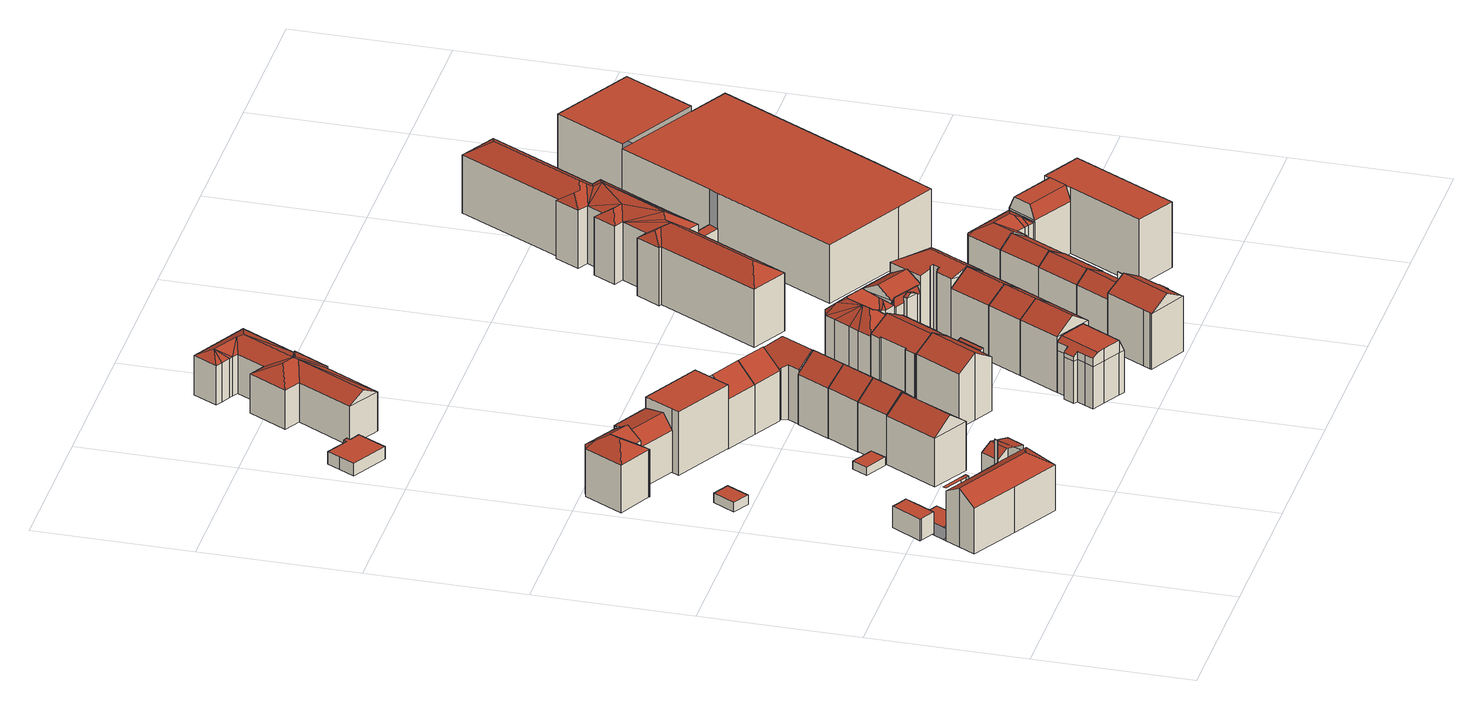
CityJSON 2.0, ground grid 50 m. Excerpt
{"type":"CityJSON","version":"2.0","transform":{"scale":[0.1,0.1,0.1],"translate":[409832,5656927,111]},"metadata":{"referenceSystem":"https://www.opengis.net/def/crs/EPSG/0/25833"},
"CityObjects":{
"building1":{"type":"Building","attributes":{"Dachtyp_tdc":"tdcPolyFlatRoof","Gemeindeschluessel":14612000,"Dachneigung":0,"QualitaetDacherkennung":75,"Geometrietyp2DReferenz":"3000","measuredHeight":7.25,"function":"31001_9998","roofType":"1000"},"geometry":[{"type":"Solid","lod":"2","boundaries":[[[[0,1,2,3]],[[1,4,5,2]],[[4,6,7,5]],[[6,8,9,7]],[[8,10,11,9]],[[10,12,13,11]],[[12,0,3,13]],[[12,10,8,6,4,1,0]],[[3,2,5,7,9,11,13]]]],"semantics":{"surfaces":[{"type":"WallSurface"},{"type":"RoofSurface"},{"type":"GroundSurface"}],"values":[[0,0,0,0,0,0,0,1,2]]}}]},
"building2":{"type":"Building","attributes":{"Gemeindeschluessel":14612000,"Geometrietyp2DReferenz":"3000","function":"31001_9998","roofType":"9999"},"children":["building2-1","building2-2","building2-3","building2-4","building2-5"]},
"building2-1":{"type":"BuildingPart","attributes":{"Dachtyp_tdc":"tdcHipAndGableRoof","Dachneigung":35.92,"QualitaetDacherkennung":59,"Geometrietyp2DReferenz":"3000","measuredHeight":19.68,"roofType":"5000"},"parents":["building2"],"geometry":[{"type":"MultiSurface","lod":"2","boundaries":[[[14,15,16,17]],[[18,19,20,21]],[[22,23,24,25,26]],[[23,27,28,24]],[[27,29,30,28]],[[29,14,17,30]],[[23,22,31]],[[22,32,19,18,15,14,31]],[[14,29,27,23,31]],[[17,16,21,20,25,24,28,30]]],"semantics":{"surfaces":[{"type":"WallSurface"},{"type":"RoofSurface"},{"type":"GroundSurface"}],"values":[0,0,0,0,0,0,1,1,1,2]}}]},
"building2-2":{"type":"BuildingPart","attributes":{"Dachtyp_tdc":"tdcPolyFlatRoof","Dachneigung":0,"QualitaetDacherkennung":32,"Geometrietyp2DReferenz":"3000","measuredHeight":17.73,"roofType":"1000"},"parents":["building2"],"geometry":[{"type":"MultiSurface","lod":"2","boundaries":[[[33,34,18,21,35]],[[36,33,35,37,38]],[[36,39,40,34,33]],[[35,21,16,41,37]]],"semantics":{"surfaces":[{"type":"WallSurface"},{"type":"RoofSurface"},{"type":"GroundSurface"}],"values":[0,0,1,2]}}]},
"building2-3":{"type":"BuildingPart","attributes":{"Dachtyp_tdc":"tdcGableRoof","Dachneigung":14.72,"QualitaetDacherkennung":43,"Geometrietyp2DReferenz":"3000","measuredHeight":19.01,"roofType":"3100"},"parents":["building2"],"geometry":[{"type":"MultiSurface","lod":"2","boundaries":[[[42,43,44,45]],[[43,46,47,44]],[[46,48,49,50,47]],[[46,43,51]],[[43,42,52,51]],[[48,46,51,52,53]],[[45,44,47,50]]],"semantics":{"surfaces":[{"type":"WallSurface"},{"type":"RoofSurface"},{"type":"GroundSurface"}],"values":[0,0,0,0,1,1,2]}}]},
"building2-4":{"type":"BuildingPart","attributes":{"Dachtyp_tdc":"tdcPolyFlatRoof","Dachneigung":0,"QualitaetDacherkennung":71,"Geometrietyp2DReferenz":"3000","measuredHeight":4.2,"roofType":"1000"},"parents":["building2"],"geometry":[{"type":"MultiSurface","lod":"2","boundaries":[[[54,38,37,55]],[[56,57,58,59]],[[57,54,55,58]],[[57,56,60,61,62,61,60,38,54]],[[55,37,41,63,16,63,41,59,58]]],"semantics":{"surfaces":[{"type":"WallSurface"},{"type":"RoofSurface"},{"type":"GroundSurface"}],"values":[0,0,0,1,2]}}]},
"building2-5":{"type":"BuildingPart","attributes":{"Dachtyp_tdc":"tdcPolyFlatRoof","Dachneigung":35.96,"QualitaetDacherkennung":25,"Geometrietyp2DReferenz":"3000","measuredHeight":24.38,"roofType":"2100"},"parents":["building2"],"geometry":[{"type":"MultiSurface","lod":"2","boundaries":[[[64,65,66,20,19]],[[65,67,42,45,66]],[[49,26,25,50]],[[49,68,53,67,65,64,32,26]],[[25,20,66,45,50]]],"semantics":{"surfaces":[{"type":"WallSurface"},{"type":"RoofSurface"},{"type":"GroundSurface"}],"values":[0,0,0,1,2]}}]},
"building3":{"type":"Building","attributes":{"Dachtyp_tdc":"tdcPolyFlatRoof","Gemeindeschluessel":14612000,"Dachneigung":0,"QualitaetDacherkennung":58,"Geometrietyp2DReferenz":"3000","measuredHeight":3.26,"function":"31001_9998","roofType":"1000"},"geometry":[{"type":"Solid","lod":"2","boundaries":[[[[69,70,71,72]],[[70,73,74,71]],[[73,75,76,74]],[[75,69,72,76]],[[75,73,70,69]],[[72,71,74,76]]]],"semantics":{"surfaces":[{"type":"WallSurface"},{"type":"RoofSurface"},{"type":"GroundSurface"}],"values":[[0,0,0,0,1,2]]}}]},
"building4":{"type":"Building","attributes":{"Dachtyp_tdc":"tdcFreeFormRoof","Gemeindeschluessel":14612000,"Dachneigung":32.76,"QualitaetDacherkennung":17,"Geometrietyp2DReferenz":"3000","measuredHeight":19.85,"function":"31001_9998","roofType":"5000"},"geometry":[{"type":"Solid","lod":"2","boundaries":[[[[77,78,79,80]],[[78,81,82,79]],[[81,83,84,82]],[[83,85,86,84]],[[85,87,88,86]],[[87,89,90,88]],[[89,91,92,90]],[[91,77,80,92]],[[93,91,89]],[[94,95,96,93,89,87]],[[97,95,94,87,85]],[[97,85,83]],[[98,96,95,97,83,81]],[[99,98,81,78]],[[99,78,77]],[[80,79,82,84,86,88,90,92]],[[93,96,98,99,77,91]]]],"semantics":{"surfaces":[{"type":"WallSurface"},{"type":"RoofSurface"},{"type":"GroundSurface"}],"values":[[0,0,0,0,0,0,0,0,1,1,1,1,1,1,0,2,1]]}}]},
"building5":{"type":"Building","attributes":{"Dachtyp_tdc":"tdcGableRoof","Gemeindeschluessel":14612000,"Dachneigung":10.56,"QualitaetDacherkennung":19,"Geometrietyp2DReferenz":"3000","measuredHeight":18.59,"function":"31001_9998","roofType":"3100"},"geometry":[{"type":"Solid","lod":"2","boundaries":[[[[100,101,102,103]],[[101,104,105,102]],[[104,106,107,105]],[[106,100,103,107]],[[104,101,108]],[[100,106,109]],[[101,100,109,108]],[[106,104,108,109]],[[103,102,105,107]]]],"semantics":{"surfaces":[{"type":"WallSurface"},{"type":"RoofSurface"},{"type":"GroundSurface"}],"values":[[0,0,0,0,0,0,1,1,2]]}}]},
"building6":{"type":"Building","attributes":{"Dachtyp_tdc":"tdcPolyFlatRoof","Gemeindeschluessel":14612000,"Dachneigung":0,"QualitaetDacherkennung":62,"Geometrietyp2DReferenz":"3000","measuredHeight":2.74,"function":"31001_9998","roofType":"1000"},"geometry":[{"type":"Solid","lod":"2","boundaries":[[[[110,111,112,113]],[[111,114,115,112]],[[114,116,117,115]],[[116,110,113,117]],[[116,114,111,110]],[[113,112,115,117]]]],"semantics":{"surfaces":[{"type":"WallSurface"},{"type":"RoofSurface"},{"type":"GroundSurface"}],"values":[[0,0,0,0,1,2]]}}]},
"building7":{"type":"Building","attributes":{"Dachtyp_tdc":"tdcGableRoof","Gemeindeschluessel":14612000,"Dachneigung":37.94,"QualitaetDacherkennung":84,"Geometrietyp2DReferenz":"3000","measuredHeight":21.3,"function":"31001_9998","roofType":"3100"},"geometry":[{"type":"Solid","lod":"2","boundaries":[[[[118,119,120,121]],[[119,122,123,120]],[[122,124,125,123]],[[124,118,121,125]],[[122,119,126]],[[118,124,127]],[[119,118,127,126]],[[124,122,126,127]],[[121,120,123,125]]]],"semantics":{"surfaces":[{"type":"WallSurface"},{"type":"RoofSurface"},{"type":"GroundSurface"}],"values":[[0,0,0,0,0,0,1,1,2]]}}]},
"building8":{"type":"Building","attributes":{"Dachtyp_tdc":"tdcPolyFlatRoof","Gemeindeschluessel":14612000,"Dachneigung":0,"QualitaetDacherkennung":62,"Geometrietyp2DReferenz":"3000","measuredHeight":4.13,"function":"31001_2000","roofType":"1000"},"geometry":[{"type":"Solid","lod":"2","boundaries":[[[[128,129,130,131]],[[129,132,133,130]],[[132,134,135,133]],[[134,136,137,135]],[[136,138,139,137]],[[138,140,141,139]],[[140,142,143,141]],[[142,144,145,143]],[[144,128,131,145]],[[144,142,140,138,136,134,132,129,128]],[[131,130,133,135,137,139,141,143,145]]]],"semantics":{"surfaces":[{"type":"WallSurface"},{"type":"RoofSurface"},{"type":"GroundSurface"}],"values":[[0,0,0,0,0,0,0,0,0,1,2]]}}]},
"building9":{"type":"Building","attributes":{"Dachtyp_tdc":"tdcPolyFlatRoof","Gemeindeschluessel":14612000,"Dachneigung":0,"QualitaetDacherkennung":51,"Geometrietyp2DReferenz":"3000","measuredHeight":21.27,"function":"31001_9998","roofType":"1000"},"geometry":[{"type":"Solid","lod":"2","boundaries":[[[[146,147,148,149]],[[147,150,151,148]],[[150,152,153,151]],[[152,154,155,153]],[[154,146,149,155]],[[154,152,150,147,146]],[[149,148,151,153,155]]]],"semantics":{"surfaces":[{"type":"WallSurface"},{"type":"RoofSurface"},{"type":"GroundSurface"}],"values":[[0,0,0,0,0,1,2]]}}]},
"building10":{"type":"Building","attributes":{"Dachtyp_tdc":"tdcGableRoof","Gemeindeschluessel":14612000,"Dachneigung":40.9,"QualitaetDacherkennung":63,"Geometrietyp2DReferenz":"3000","measuredHeight":21.88,"function":"31001_9998","roofType":"3100"},"geometry":[{"type":"Solid","lod":"2","boundaries":[[[[156,157,158,159]],[[157,160,161,158]],[[160,162,163,161]],[[162,156,159,163]],[[160,157,164]],[[156,162,165]],[[157,156,165,164]],[[162,160,164,165]],[[159,158,161,163]]]],"semantics":{"surfaces":[{"type":"WallSurface"},{"type":"RoofSurface"},{"type":"GroundSurface"}],"values":[[0,0,0,0,0,0,1,1,2]]}}]},
"building11":{"type":"Building","attributes":{"Dachtyp_tdc":"tdcGableRoof","Gemeindeschluessel":14612000,"Dachneigung":40.9,"QualitaetDacherkennung":61,"Geometrietyp2DReferenz":"3000","measuredHeight":22.04,"function":"31001_9998","roofType":"3100"},"geometry":[{"type":"Solid","lod":"2","boundaries":[[[[166,156,167,168]],[[156,162,169,167]],[[162,170,171,169]],[[170,166,168,171]],[[162,156,165]],[[166,170,172]],[[156,166,172,165]],[[170,162,165,172]],[[168,167,169,171]]]],"semantics":{"surfaces":[{"type":"WallSurface"},{"type":"RoofSurface"},{"type":"GroundSurface"}],"values":[[0,0,0,0,0,0,1,1,2]]}}]},
"building12":{"type":"Building","attributes":{"Dachtyp_tdc":"tdcGableRoof","Gemeindeschluessel":14612000,"Dachneigung":40.6,"QualitaetDacherkennung":52,"Geometrietyp2DReferenz":"3000","measuredHeight":22.17,"function":"31001_9998","roofType":"3100"},"geometry":[{"type":"Solid","lod":"2","boundaries":[[[[173,174,175,176]],[[174,177,178,175]],[[177,179,180,178]],[[179,173,176,180]],[[177,174,181]],[[173,179,182]],[[174,173,182,181]],[[179,177,181,182]],[[176,175,178,180]]]],"semantics":{"surfaces":[{"type":"WallSurface"},{"type":"RoofSurface"},{"type":"GroundSurface"}],"values":[[0,0,0,0,0,0,1,1,2]]}}]},
"building13":{"type":"Building","attributes":{"Dachtyp_tdc":"tdcGableRoof","Gemeindeschluessel":14612000,"Dachneigung":40.88,"QualitaetDacherkennung":57,"Geometrietyp2DReferenz":"3000","measuredHeight":22.21,"function":"31001_9998","roofType":"3100"},"geometry":[{"type":"Solid","lod":"2","boundaries":[[[[166,183,184,185]],[[183,186,187,184]],[[186,188,189,187]],[[188,190,191,189]],[[190,166,185,191]],[[190,192,172,166]],[[183,172,192,193,186]],[[188,193,192,190]],[[186,193,188]],[[166,172,183]],[[185,184,187,189,191]]]],"semantics":{"surfaces":[{"type":"WallSurface"},{"type":"RoofSurface"},{"type":"GroundSurface"}],"values":[[0,0,0,0,0,1,1,0,0,0,2]]}}]},
"building14":{"type":"Building","attributes":{"Dachtyp_tdc":"tdcGableRoof","Gemeindeschluessel":14612000,"Dachneigung":40.74,"QualitaetDacherkennung":53,"Geometrietyp2DReferenz":"3000","measuredHeight":22.32,"function":"31001_9998","roofType":"3100"},"geometry":[{"type":"Solid","lod":"2","boundaries":[[[[173,179,194,195]],[[179,196,197,194]],[[196,198,199,197]],[[198,200,201,199]],[[200,173,195,201]],[[200,202,203,182,173]],[[179,182,203,196]],[[198,202,200]],[[196,203,202,198]],[[173,182,179]],[[195,194,197,199,201]]]],"semantics":{"surfaces":[{"type":"WallSurface"},{"type":"RoofSurface"},{"type":"GroundSurface"}],"values":[[0,0,0,0,0,1,1,0,0,0,2]]}}]},
"building15":{"type":"Building","attributes":{"Gemeindeschluessel":14612000,"Geometrietyp2DReferenz":"3000","function":"31001_9998","roofType":"9999"},"children":["building15-1","building15-2"]},
"building15-1":{"type":"BuildingPart","attributes":{"Dachtyp_tdc":"tdcPolyFlatRoof","Dachneigung":25.02,"QualitaetDacherkennung":67,"Geometrietyp2DReferenz":"3000","measuredHeight":19.04,"roofType":"2100"},"parents":["building15"],"geometry":[{"type":"MultiSurface","lod":"2","boundaries":[[[204,205,206,207]],[[205,208,206]],[[209,210,211]],[[209,212,213,210]],[[212,204,207,213]],[[212,209,205,204]],[[207,206,210,213]]],"semantics":{"surfaces":[{"type":"WallSurface"},{"type":"RoofSurface"},{"type":"GroundSurface"}],"values":[0,0,0,0,0,1,2]}}]},
"building15-2":{"type":"BuildingPart","attributes":{"Dachtyp_tdc":"tdcGableRoof","Dachneigung":31.34,"QualitaetDacherkennung":78,"Geometrietyp2DReferenz":"3000","measuredHeight":22.45,"roofType":"3100"},"parents":["building15"],"geometry":[{"type":"MultiSurface","lod":"2","boundaries":[[[208,214,215,206]],[[214,216,217,215]],[[216,218,219,217]],[[218,220,221,219]],[[220,222,223,221]],[[222,224,225,223]],[[224,211,210,225]],[[222,220,218,216]],[[216,214,208,211,224,222]],[[206,215,217,219,221,223,225,210]]],"semantics":{"surfaces":[{"type":"WallSurface"},{"type":"RoofSurface"},{"type":"GroundSurface"}],"values":[0,0,0,0,0,0,0,1,1,2]}}]},
"building16":{"type":"Building","attributes":{"Dachtyp_tdc":"tdcFreeFormRoof","Gemeindeschluessel":14612000,"Dachneigung":38.87,"QualitaetDacherkennung":46,"Geometrietyp2DReferenz":"3000","measuredHeight":22.75,"function":"31001_9998","roofType":"5000"},"geometry":[{"type":"Solid","lod":"2","boundaries":[[[[226,227,228,229]],[[227,230,231,228]],[[230,232,233,231]],[[232,234,235,233]],[[234,236,237,235]],[[236,238,239,237]],[[238,240,241,239]],[[240,226,229,241]],[[242,243,240,238]],[[232,230,244,242,238,236,234]],[[227,226,243,242,244]],[[230,227,244]],[[226,240,243]],[[229,228,231,233,235,237,239,241]]]],"semantics":{"surfaces":[{"type":"WallSurface"},{"type":"RoofSurface"},{"type":"GroundSurface"}],"values":[[0,0,0,0,0,0,0,0,1,1,1,0,0,2]]}}]},
"building17":{"type":"Building","attributes":{"Dachtyp_tdc":"tdcFreeFormRoof","Gemeindeschluessel":14612000,"Dachneigung":0.167,"QualitaetDacherkennung":66,"Geometrietyp2DReferenz":"3000","measuredHeight":18.29,"function":"31001_9998","roofType":"5000"},"geometry":[{"type":"Solid","lod":"2","boundaries":[[[[245,246,247,248]],[[246,249,250,247]],[[249,251,252,250]],[[251,253,254,252]],[[253,255,256,254]],[[255,257,258,256]],[[257,259,260,258]],[[259,261,262,260]],[[261,263,264,262]],[[263,265,266,264]],[[265,267,268,266]],[[267,269,270,268]],[[269,271,272,270]],[[271,245,248,272]],[[259,273,274,275,261]],[[276,277,278,279,280,281,282,283,284]],[[283,285,275,274,284]],[[263,275,285,265]],[[265,285,283,282,267]],[[253,284,274,255]],[[251,276,284,253]],[[267,282,281,269]],[[269,281,280,271]],[[271,280,279,245]],[[245,279,278,246]],[[246,278,277,249]],[[249,277,276,251]],[[261,275,263]],[[255,274,273,257]],[[257,273,259]],[[248,247,250,252,254,256,258,260,262,264,266,268,270,272]]]],"semantics":{"surfaces":[{"type":"WallSurface"},{"type":"RoofSurface"},{"type":"GroundSurface"}],"values":[[0,0,0,0,0,0,0,0,0,0,0,0,0,0,1,1,1,0,0,0,0,0,0,0,0,0,0,0,0,0,2]]}}]},
"building18":{"type":"Building","attributes":{"Gemeindeschluessel":14612000,"Dachtyp_tdc":"tdcFreeFormRoof","Dachneigung":27.59,"QualitaetDacherkennung":38,"Geometrietyp2DReferenz":"3000","measuredHeight":16.79,"function":"31001_2000","roofType":"5000"},"geometry":[{"type":"Solid","lod":"2","boundaries":[[[[286,287,288,289]],[[287,290,291,288]],[[290,292,293,291]],[[292,294,295,293]],[[294,296,297,295]],[[296,298,299,297]],[[298,300,301,299]],[[300,302,303,301]],[[302,304,305,303]],[[304,306,307,305]],[[306,308,309,307]],[[308,310,311,309]],[[310,312,313,311]],[[312,314,315,313]],[[314,316,317,315]],[[316,318,319,317]],[[318,286,289,319]],[[320,314,312]],[[321,314,320]],[[321,316,314]],[[321,318,316]],[[318,321,286]],[[322,323,320,312,310]],[[324,325,322,310,308]],[[324,308,306]],[[326,325,324,306,304]],[[327,326,304,302]],[[327,302,300]],[[323,292,290]],[[322,292,323]],[[322,328,292]],[[328,325,326]],[[325,328,322]],[[326,298,328]],[[326,300,298]],[[300,326,327]],[[329,328,298,296]],[[329,296,294]],[[328,329,294,292]],[[321,320,323,290,287]],[[321,287,286]],[[289,288,291,293,295,297,299,301,303,305,307,309,311,313,315,317,319]]]],"semantics":{"surfaces":[{"type":"WallSurface"},{"type":"RoofSurface"},{"type":"GroundSurface"}],"values":[[0,0,0,0,0,0,0,0,0,0,0,0,0,0,0,0,0,1,1,1,1,1,1,1,1,1,1,0,1,1,1,1,1,1,1,1,1,1,1,1,1,2]]}}]},
"building19":{"type":"Building","attributes":{"Dachtyp_tdc":"tdcGableRoof","Gemeindeschluessel":14612000,"Dachneigung":28.66,"QualitaetDacherkennung":83,"Geometrietyp2DReferenz":"3000","measuredHeight":22.18,"function":"31001_9998","roofType":"3100"},"geometry":[{"type":"Solid","lod":"2","boundaries":[[[[330,331,332,333]],[[331,334,335,332]],[[334,336,337,335]],[[336,338,339,337]],[[338,340,341,339]],[[340,342,343,341]],[[342,344,345,343]],[[344,346,347,345]],[[346,348,349,347]],[[348,350,351,349]],[[350,352,353,351]],[[352,224,354,353]],[[224,355,356,354]],[[355,220,357,356]],[[220,358,359,357]],[[358,330,333,359]],[[355,224,352,350,348,346,344,342]],[[342,340,338,336,334,331,330,358,220,355]],[[333,332,335,337,339,341,343,345,347,349,351,353,354,356,357,359]]]],"semantics":{"surfaces":[{"type":"WallSurface"},{"type":"RoofSurface"},{"type":"GroundSurface"}],"values":[[0,0,0,0,0,0,0,0,0,0,0,0,0,0,0,0,1,1,2]]}}]},
"building20":{"type":"Building","attributes":{"Dachtyp_tdc":"tdcGableRoof","Gemeindeschluessel":14612000,"Dachneigung":33.7,"QualitaetDacherkennung":82,"Geometrietyp2DReferenz":"3000","measuredHeight":22.97,"function":"31001_9998","roofType":"3100"},"geometry":[{"type":"Solid","lod":"2","boundaries":[[[[360,361,362,363]],[[361,364,365,362]],[[364,366,367,365]],[[366,360,363,367]],[[364,361,368]],[[360,366,369]],[[361,360,369,368]],[[366,364,368,369]],[[363,362,365,367]]]],"semantics":{"surfaces":[{"type":"WallSurface"},{"type":"RoofSurface"},{"type":"GroundSurface"}],"values":[[0,0,0,0,0,0,1,1,2]]}}]},
"building21":{"type":"Building","attributes":{"Dachtyp_tdc":"tdcFreeFormRoof","Gemeindeschluessel":14612000,"Dachneigung":43.15,"QualitaetDacherkennung":15,"Geometrietyp2DReferenz":"3000","measuredHeight":22.95,"function":"31001_9998","roofType":"5000"},"geometry":[{"type":"Solid","lod":"2","boundaries":[[[[370,371,372,373]],[[371,374,375,372]],[[374,376,377,375]],[[376,378,379,377]],[[378,380,381,379]],[[380,382,383,381]],[[382,384,385,383]],[[384,386,387,385]],[[386,388,389,387]],[[388,390,391,389]],[[390,392,393,391]],[[392,394,395,393]],[[394,396,397,395]],[[396,398,399,397]],[[398,400,401,399]],[[400,370,373,401]],[[400,402,370]],[[400,403,402]],[[398,403,400]],[[403,398,404]],[[404,398,396]],[[404,405,403]],[[404,406,405]],[[396,406,404]],[[394,406,396]],[[392,406,394]],[[406,392,390]],[[407,406,390,388]],[[408,409,407,388,386]],[[408,386,384]],[[409,408,384,382]],[[405,406,407,409,382,380]],[[410,402,403,405,380,378]],[[411,412,410,378,376]],[[411,376,374]],[[412,411,374,371]],[[402,410,412,371,370]],[[373,372,375,377,379,381,383,385,387,389,391,393,395,397,399,401]]]],"semantics":{"surfaces":[{"type":"WallSurface"},{"type":"RoofSurface"},{"type":"GroundSurface"}],"values":[[0,0,0,0,0,0,0,0,0,0,0,0,0,0,0,0,1,1,1,1,1,1,1,1,1,1,1,1,1,1,1,1,1,1,1,1,1,2]]}}]},
"building22":{"type":"Building","attributes":{"Dachtyp_tdc":"tdcGableRoof","Gemeindeschluessel":14612000,"Dachneigung":33.58,"QualitaetDacherkennung":82,"Geometrietyp2DReferenz":"3000","measuredHeight":22.97,"function":"31001_9998","roofType":"3100"},"geometry":[{"type":"Solid","lod":"2","boundaries":[[[[361,413,414,362]],[[413,415,416,414]],[[415,364,365,416]],[[364,361,362,365]],[[415,413,417]],[[361,364,368]],[[413,361,368,417]],[[364,415,417,368]],[[362,414,416,365]]]],"semantics":{"surfaces":[{"type":"WallSurface"},{"type":"RoofSurface"},{"type":"GroundSurface"}],"values":[[0,0,0,0,0,0,1,1,2]]}}]},
"building23":{"type":"Building","attributes":{"Dachtyp_tdc":"tdcFreeFormRoof","Gemeindeschluessel":14612000,"Dachneigung":29.96,"QualitaetDacherkennung":72,"Geometrietyp2DReferenz":"3000","measuredHeight":22.68,"function":"31001_9998","roofType":"5000"},"geometry":[{"type":"Solid","lod":"2","boundaries":[[[[418,419,420,421]],[[419,422,423,420]],[[422,424,425,423]],[[424,426,427,425]],[[426,428,429,427]],[[428,430,431,429]],[[430,432,433,431]],[[432,434,435,433]],[[434,436,437,435]],[[436,438,439,437]],[[438,440,441,439]],[[440,442,443,441]],[[442,444,445,443]],[[444,418,421,445]],[[446,447,442,440,438,436]],[[428,426,424,422,419,418,444,447,446,434,432,430]],[[444,442,447]],[[436,434,446]],[[421,420,423,425,427,429,431,433,435,437,439,441,443,445]]]],"semantics":{"surfaces":[{"type":"WallSurface"},{"type":"RoofSurface"},{"type":"GroundSurface"}],"values":[[0,0,0,0,0,0,0,0,0,0,0,0,0,0,1,1,0,0,2]]}}]},
"building24":{"type":"Building","attributes":{"Dachtyp_tdc":"tdcGableRoof","Gemeindeschluessel":14612000,"Dachneigung":34.06,"QualitaetDacherkennung":81,"Geometrietyp2DReferenz":"3000","measuredHeight":23.11,"function":"31001_9998","roofType":"3100"},"geometry":[{"type":"Solid","lod":"2","boundaries":[[[[448,415,449,450]],[[415,413,451,449]],[[413,452,453,451]],[[452,448,450,453]],[[413,415,454]],[[448,452,455]],[[415,448,455,454]],[[452,413,454,455]],[[450,449,451,453]]]],"semantics":{"surfaces":[{"type":"WallSurface"},{"type":"RoofSurface"},{"type":"GroundSurface"}],"values":[[0,0,0,0,0,0,1,1,2]]}}]},
"building25":{"type":"Building","attributes":{"Gemeindeschluessel":14612000,"Geometrietyp2DReferenz":"3000","function":"31001_9998","roofType":"9999"},"children":["building25-1","building25-2","building25-3"]},
"building25-1":{"type":"BuildingPart","attributes":{"Dachtyp_tdc":"tdcGableRoof","Dachneigung":23.85,"QualitaetDacherkennung":28,"Geometrietyp2DReferenz":"3000","measuredHeight":19.66,"roofType":"3100"},"parents":["building25"],"geometry":[{"type":"MultiSurface","lod":"2","boundaries":[[[456,457,458]],[[459,460,461,462,463]],[[460,464,465,461]],[[464,456,458,465]],[[466,467,468,469]],[[459,468,467,460]],[[456,469,468,459]],[[464,466,469,456]],[[460,467,466,464]],[[458,462,461,465]]],"semantics":{"surfaces":[{"type":"WallSurface"},{"type":"RoofSurface"},{"type":"GroundSurface"}],"values":[0,0,0,0,1,1,0,0,0,2]}}]},
"building25-2":{"type":"BuildingPart","attributes":{"Dachtyp_tdc":"tdcGableRoof","Dachneigung":30.58,"QualitaetDacherkennung":66,"Geometrietyp2DReferenz":"3000","measuredHeight":21.81,"roofType":"3100"},"parents":["building25"],"geometry":[{"type":"MultiSurface","lod":"2","boundaries":[[[470,471,472,373]],[[471,473,474,472]],[[475,470,373,476,477]],[[473,471,478]],[[470,475,479]],[[471,470,479,478]],[[475,473,478,479]],[[373,472,474,480,476]]],"semantics":{"surfaces":[{"type":"WallSurface"},{"type":"RoofSurface"},{"type":"GroundSurface"}],"values":[0,0,0,0,0,1,1,2]}}]},
"building25-3":{"type":"BuildingPart","attributes":{"Dachtyp_tdc":"tdcFreeFormRoof","Dachneigung":78.25,"QualitaetDacherkennung":32,"Geometrietyp2DReferenz":"3000","measuredHeight":19.75,"roofType":"5000"},"parents":["building25"],"geometry":[{"type":"MultiSurface","lod":"2","boundaries":[[[457,481,458]],[[481,482,483,458]],[[482,484,372,483]],[[484,477,476,372]],[[485,486,487,480]],[[486,488,462,487]],[[488,463,462]],[[486,485,489]],[[485,477,490,489]],[[477,484,490]],[[484,482,481,457,463,488,486,489,490]],[[458,483,372,476,480,487,462]]],"semantics":{"surfaces":[{"type":"WallSurface"},{"type":"RoofSurface"},{"type":"GroundSurface"}],"values":[0,0,0,0,0,0,0,1,1,1,1,2]}}]},
"building26":{"type":"Building","attributes":{"Gemeindeschluessel":14612000,"Geometrietyp2DReferenz":"3000","function":"31001_9998","roofType":"9999"},"children":["building26-1","building26-2"]},
"building26-1":{"type":"BuildingPart","attributes":{"Dachtyp_tdc":"tdcGableRoof","Dachneigung":29.09,"QualitaetDacherkennung":73,"Geometrietyp2DReferenz":"3000","measuredHeight":20.27,"roofType":"3100"},"parents":["building26"],"geometry":[{"type":"MultiSurface","lod":"2","boundaries":[[[491,492,493,494]],[[492,495,496,493]],[[497,491,494,498]],[[495,492,499]],[[491,497,500]],[[492,491,500,499]],[[497,501,495,499,500]],[[494,493,496,502,498]]],"semantics":{"surfaces":[{"type":"WallSurface"},{"type":"RoofSurface"},{"type":"GroundSurface"}],"values":[0,0,0,0,0,1,1,2]}}]},
"building26-2":{"type":"BuildingPart","attributes":{"Dachtyp_tdc":"tdcPolyFlatRoof","Dachneigung":41.75,"QualitaetDacherkennung":30,"Geometrietyp2DReferenz":"3000","measuredHeight":18.83,"roofType":"2100"},"parents":["building26"],"geometry":[{"type":"MultiSurface","lod":"2","boundaries":[[[503,504,505,502,501]],[[504,506,507,505]],[[506,508,497,498,507]],[[508,506,504,503]],[[502,505,507,498]]],"semantics":{"surfaces":[{"type":"WallSurface"},{"type":"RoofSurface"},{"type":"GroundSurface"}],"values":[0,0,0,1,2]}}]},
"building27":{"type":"Building","attributes":{"Dachtyp_tdc":"tdcFreeFormRoof","Gemeindeschluessel":14612000,"Dachneigung":10.4,"QualitaetDacherkennung":34,"Geometrietyp2DReferenz":"3000","measuredHeight":23.48,"function":"31001_9998","roofType":"5000"},"geometry":[{"type":"Solid","lod":"2","boundaries":[[[[509,510,511,512]],[[510,513,514,511]],[[513,515,474,514]],[[515,516,472,474]],[[516,517,518,472]],[[517,519,520,518]],[[519,521,522,520]],[[521,523,524,522]],[[523,525,526,524]],[[525,527,528,526]],[[527,529,530,528]],[[529,531,532,530]],[[531,533,534,532]],[[533,535,536,534]],[[535,537,538,536]],[[537,509,512,538]],[[539,519,517,540,541]],[[542,541,540,516,515,513,510,509,537,535,533,531]],[[523,521,539,541,542,529,527,525]],[[517,516,540]],[[521,519,539]],[[531,529,542]],[[512,511,514,474,472,518,520,522,524,526,528,530,532,534,536,538]]]],"semantics":{"surfaces":[{"type":"WallSurface"},{"type":"RoofSurface"},{"type":"GroundSurface"}],"values":[[0,0,0,0,0,0,0,0,0,0,0,0,0,0,0,0,1,1,1,0,0,0,2]]}}]},
"building28":{"type":"Building","attributes":{"Dachtyp_tdc":"tdcGableRoof","Gemeindeschluessel":14612000,"Dachneigung":28.61,"QualitaetDacherkennung":86,"Geometrietyp2DReferenz":"3000","measuredHeight":20.28,"function":"31001_9998","roofType":"3100"},"geometry":[{"type":"Solid","lod":"2","boundaries":[[[[492,543,544,493]],[[543,545,546,544]],[[545,547,496,546]],[[547,492,493,496]],[[545,543,548]],[[492,547,549]],[[543,492,549,548]],[[547,545,548,549]],[[493,544,546,496]]]],"semantics":{"surfaces":[{"type":"WallSurface"},{"type":"RoofSurface"},{"type":"GroundSurface"}],"values":[[0,0,0,0,0,0,1,1,2]]}}]},
"building29":{"type":"Building","attributes":{"Dachtyp_tdc":"tdcGableRoof","Gemeindeschluessel":14612000,"Dachneigung":30.09,"QualitaetDacherkennung":82,"Geometrietyp2DReferenz":"3000","measuredHeight":20.52,"function":"31001_9998","roofType":"3100"},"geometry":[{"type":"Solid","lod":"2","boundaries":[[[[550,551,552,553]],[[551,554,555,552]],[[554,556,557,555]],[[556,550,553,557]],[[554,551,558]],[[550,556,559]],[[551,550,559,558]],[[556,554,558,559]],[[553,552,555,557]]]],"semantics":{"surfaces":[{"type":"WallSurface"},{"type":"RoofSurface"},{"type":"GroundSurface"}],"values":[[0,0,0,0,0,0,1,1,2]]}}]},
"building30":{"type":"Building","attributes":{"Dachtyp_tdc":"tdcFreeFormRoof","Gemeindeschluessel":14612000,"Dachneigung":31.18,"QualitaetDacherkennung":43,"Geometrietyp2DReferenz":"3000","measuredHeight":20.54,"function":"31001_9998","roofType":"5000"},"geometry":[{"type":"Solid","lod":"2","boundaries":[[[[560,561,562,563]],[[561,564,555,562]],[[564,551,552,555]],[[551,565,566,552]],[[565,567,568,566]],[[567,569,570,568]],[[569,571,572,570]],[[571,573,574,572]],[[573,575,576,574]],[[575,577,578,576]],[[577,560,563,578]],[[579,575,573]],[[575,579,577]],[[580,581,579,573,571]],[[582,583,584,585,580,571,569]],[[582,569,567]],[[583,582,567,565]],[[586,584,583,565,551]],[[586,551,564]],[[585,584,586,564,561]],[[581,580,585,561,560]],[[579,581,560,577]],[[563,562,555,552,566,568,570,572,574,576,578]]]],"semantics":{"surfaces":[{"type":"WallSurface"},{"type":"RoofSurface"},{"type":"GroundSurface"}],"values":[[0,0,0,0,0,0,0,0,0,0,0,1,1,1,1,1,1,1,0,1,1,1,2]]}}]},
"building31":{"type":"Building","attributes":{"name":"Städtisches Klinikum Dresden-Friedrichstadt","Dachtyp_tdc":"tdcFreeFormRoof","Gemeindeschluessel":14612000,"Dachneigung":34.12,"QualitaetDacherkennung":19,"Geometrietyp2DReferenz":"3000","measuredHeight":23.96,"function":"31001_3051","roofType":"5000"},"geometry":[{"type":"Solid","lod":"2","boundaries":[[[[587,588,589,590]],[[588,591,592,589]],[[591,593,594,592]],[[593,595,596,594]],[[595,597,598,596]],[[597,599,600,598]],[[599,601,602,600]],[[601,603,604,602]],[[603,605,606,604]],[[605,607,608,606]],[[607,609,610,608]],[[609,611,612,610]],[[611,613,614,612]],[[613,615,616,614]],[[615,617,618,616]],[[617,619,620,618]],[[619,621,622,620]],[[621,623,624,622]],[[623,625,626,624]],[[625,627,628,626]],[[627,629,630,628]],[[629,631,632,630]],[[631,633,634,632]],[[633,635,636,634]],[[635,637,638,636]],[[637,587,590,638]],[[639,640,641,635,633]],[[642,639,633,631]],[[642,631,629]],[[643,640,639,642,629,627]],[[643,627,644]],[[627,645,644]],[[646,645,627]],[[646,647,645]],[[619,647,646]],[[619,648,647]],[[619,649,648]],[[649,619,617]],[[627,625,646]],[[650,646,625,623]],[[650,623,621]],[[646,650,621,619]],[[651,652,653,649,617,615]],[[651,615,613]],[[652,651,613,611]],[[654,653,652,611,609]],[[654,609,607]],[[648,649,653,654,607,605]],[[655,656,647,648,605,603]],[[655,603,601]],[[656,655,601,599]],[[645,593,657]],[[645,595,593]],[[645,597,595]],[[645,599,597]],[[645,656,599]],[[656,645,647]],[[658,657,593,591]],[[658,591,588]],[[644,645,657,658,588,587]],[[641,640,643,644,587,637]],[[641,637,635]],[[590,589,592,594,596,598,600,602,604,606,608,610,612,614,616,618,620,622,624,626,628,630,632,634,636,638]]]],"semantics":{"surfaces":[{"type":"WallSurface"},{"type":"RoofSurface"},{"type":"GroundSurface"}],"values":[[0,0,0,0,0,0,0,0,0,0,0,0,0,0,0,0,0,0,0,0,0,0,0,0,0,0,1,1,1,1,1,1,1,1,1,1,1,1,1,1,1,1,1,1,1,1,1,1,1,1,1,1,1,1,1,1,1,1,1,1,1,1,2]]}}]},
"building32":{"type":"Building","attributes":{"Gemeindeschluessel":14612000,"Geometrietyp2DReferenz":"3000","function":"31001_9998","roofType":"9999"},"children":["building32-1","building32-2"]},
"building32-1":{"type":"BuildingPart","attributes":{"Dachtyp_tdc":"tdcPolyFlatRoof","Dachneigung":0,"QualitaetDacherkennung":67,"Geometrietyp2DReferenz":"3000","measuredHeight":22.16,"roofType":"1000"},"parents":["building32"],"geometry":[{"type":"MultiSurface","lod":"2","boundaries":[[[659,660,661,662,663]],[[660,664,665,661]],[[664,666,667,665]],[[666,668,669,667]],[[668,670,669]],[[666,664,660,659,671,672,668]],[[662,661,665,667,669]]],"semantics":{"surfaces":[{"type":"WallSurface"},{"type":"RoofSurface"},{"type":"GroundSurface"}],"values":[0,0,0,0,0,1,2]}}]},
"building32-2":{"type":"BuildingPart","attributes":{"Dachtyp_tdc":"tdcCutGableRoof","Dachneigung":0.358,"QualitaetDacherkennung":67,"Geometrietyp2DReferenz":"3000","measuredHeight":22.24,"roofType":"9999"},"parents":["building32"],"geometry":[{"type":"MultiSurface","lod":"2","boundaries":[[[670,673,574,669]],[[673,674,572,574]],[[674,663,662,572]],[[673,670,672,675,676]],[[674,673,676,677]],[[663,674,677,678,671]],[[677,676,675,678]],[[669,574,572,662]]],"semantics":{"surfaces":[{"type":"WallSurface"},{"type":"RoofSurface"},{"type":"GroundSurface"}],"values":[0,0,0,1,0,1,1,2]}}]},
"building33":{"type":"Building","attributes":{"name":"Städtisches Klinikum Dresden-Friedrichstadt","Gemeindeschluessel":14612000,"Geometrietyp2DReferenz":"3000","function":"31001_3051","roofType":"9999"},"children":["building33-1","building33-2","building33-3"]},
"building33-1":{"type":"BuildingPart","attributes":{"Dachtyp_tdc":"tdcPolyFlatRoof","Dachneigung":0,"QualitaetDacherkennung":45,"Geometrietyp2DReferenz":"3000","measuredHeight":19.68,"roofType":"1000"},"parents":["building33"],"geometry":[{"type":"MultiSurface","lod":"2","boundaries":[[[679,680,681,682,683]],[[684,685,686,687]],[[685,688,689,686]],[[688,690,691,689]],[[690,692,693,691]],[[692,694,695,693]],[[694,696,697,695]],[[696,698,699,697]],[[698,700,701,702,699]],[[698,696,694,692,690,688,685,684,680,679,700]],[[702,682,681,687,686,689,691,693,695,697,699]]],"semantics":{"surfaces":[{"type":"WallSurface"},{"type":"RoofSurface"},{"type":"GroundSurface"}],"values":[0,0,0,0,0,0,0,0,0,1,2]}}]},
"building33-2":{"type":"BuildingPart","attributes":{"Dachtyp_tdc":"tdcPolyFlatRoof","Dachneigung":0,"QualitaetDacherkennung":68,"Geometrietyp2DReferenz":"3000","measuredHeight":21.5,"roofType":"1000"},"parents":["building33"],"geometry":[{"type":"MultiSurface","lod":"2","boundaries":[[[703,704,705,681,680]],[[704,706,707,705]],[[706,708,684,687,707]],[[708,706,704,703]],[[681,705,707,687]]],"semantics":{"surfaces":[{"type":"WallSurface"},{"type":"RoofSurface"},{"type":"GroundSurface"}],"values":[0,0,0,1,2]}}]},
"building33-3":{"type":"BuildingPart","attributes":{"Dachtyp_tdc":"tdcPolyFlatRoof","Dachneigung":0,"QualitaetDacherkennung":67,"Geometrietyp2DReferenz":"3000","measuredHeight":7.78,"roofType":"1000"},"parents":["building33"],"geometry":[{"type":"MultiSurface","lod":"2","boundaries":[[[709,710,711,712]],[[710,713,714,711]],[[713,715,716,714]],[[715,683,682,716]],[[701,709,712,702]],[[701,683,715,713,710,709]],[[712,711,714,716,682,702]]],"semantics":{"surfaces":[{"type":"WallSurface"},{"type":"RoofSurface"},{"type":"GroundSurface"}],"values":[0,0,0,0,0,1,2]}}]}
},
"vertices":[
[101,443,98],[56,467,98],[56,467,26],[101,443,26],[50,471,98],[50,471,26],[104,567,98],[104,567,26],[130,552,98],[130,552,26],[155,540,98],[155,540,26],[129,494,98],[129,494,26],
[51,354,218],[77,400,188],[77,400,21],[51,354,21],[162,354,188],[270,296,188],[270,296,21],[162,354,21],[380,237,188],[325,136,174],[325,136,21],[380,237,21],[380,237,174],[173,219,174],[173,219,21],[22,302,174],[22,302,21],[301,218,218],[363,246,188],
[168,364,198],[162,354,198],[168,364,21],[151,373,198],[151,373,21],[151,373,63],[82,410,198],[77,400,198],[82,410,21],
[286,299,189],[317,355,189],[317,355,21],[286,299,21],[415,302,192],[415,302,21],[385,247,192],[385,247,174],[385,247,21],[351,337,211],[321,280,211],[350,265,202],
[197,458,63],[197,458,21],[101,443,63],[129,494,63],[129,494,21],[101,443,21],[82,410,63],[78,403,63],[77,400,63],[78,403,21],
[270,296,265],[274,305,265],[274,305,21],[286,299,255],[364,258,191],
[134,1008,55],[81,1037,55],[81,1037,23],[134,1008,23],[120,1107,55],[120,1107,23],[172,1079,55],[172,1079,23],
[205,1427,176],[157,1335,176],[157,1335,17],[205,1427,17],[140,1345,176],[140,1345,17],[115,1298,176],[115,1298,17],[114,1301,176],[114,1301,17],[5,1355,176],[5,1355,17],[72,1478,176],[72,1478,17],[99,1487,176],[99,1487,17],[95,1454,196],[5,1355,177],[90,1382,216],[106,1413,216],[115,1303,178],[120,1417,209],[181,1381,210],
[275,1271,155],[157,1335,155],[157,1335,16],[275,1271,16],[205,1427,189],[205,1427,16],[324,1363,189],[324,1363,16],[173,1366,202],[291,1302,202],
[480,727,50],[454,679,50],[454,679,22],[480,727,22],[384,717,50],[384,717,22],[410,765,50],[410,765,22],
[584,616,180],[494,447,180],[494,447,17],[584,616,17],[378,511,179],[378,511,17],[470,679,179],[470,679,17],[436,479,230],[527,647,230],
[73,2252,56],[145,2213,56],[145,2213,14],[73,2252,14],[151,2224,56],[151,2224,14],[163,2218,56],[163,2218,14],[157,2207,56],[157,2207,14],[191,2189,56],[191,2189,14],[142,2098,56],[142,2098,14],[24,2161,56],[24,2161,14],[51,2211,56],[51,2211,14],
[511,1263,227],[450,1148,227],[450,1148,14],[511,1263,14],[262,1248,227],[262,1248,14],[275,1271,227],[275,1271,14],[324,1363,227],[324,1363,14],
[639,717,179],[584,616,179],[584,616,16],[639,717,16],[470,679,182],[470,679,16],[524,779,182],[524,779,16],[527,647,235],[582,748,235],
[695,820,179],[639,717,14],[695,820,14],[524,779,14],[580,882,182],[580,882,14],[638,851,235],
[550,1095,179],[450,1148,179],[450,1148,13],[550,1095,13],[511,1263,179],[511,1263,13],[611,1210,179],[611,1210,13],[481,1205,235],[580,1152,235],
[580,882,181],[580,882,13],[695,820,13],[637,987,181],[637,987,13],[641,985,181],[641,985,13],[752,925,179],[752,925,13],[694,956,235],[641,985,185],
[611,1210,12],[550,1095,12],[707,1159,179],[707,1159,12],[648,1048,179],[648,1048,12],[645,1044,179],[645,1044,12],[648,1048,184],[676,1101,235],
[878,494,205],[870,499,201],[870,499,15],[878,494,15],[870,499,197],[913,578,201],[913,578,15],[913,578,197],[921,573,205],[921,573,15],
[849,461,197],[849,461,15],[788,495,239],[788,495,15],[728,528,196],[728,528,15],[811,678,197],[811,678,15],[871,645,239],[871,645,15],[932,612,197],[932,612,15],
[823,1057,179],[752,925,180],[752,925,11],[823,1057,11],[641,985,194],[641,985,11],[662,1023,194],[662,1023,11],[656,1044,182],[656,1044,11],[648,1048,174],[648,1048,11],[707,1159,174],[707,1159,11],[809,1104,178],[809,1104,11],[744,1060,238],[816,1081,194],[690,958,238],
[950,241,156],[968,275,156],[968,275,15],[950,241,15],[982,267,156],[982,267,15],[1001,304,156],[1001,304,15],[1018,295,156],[1018,295,15],[1099,251,156],[1099,251,15],[1118,241,156],[1118,241,15],[1117,239,156],[1117,239,15],[1050,115,156],[1050,115,15],[1031,126,156],[1031,126,15],[976,156,156],[976,156,15],[934,179,156],[934,179,15],[949,206,156],[949,206,15],[963,233,156],[963,233,15],[1118,241,157],[1099,251,198],[1031,126,198],[1001,304,184],[982,267,184],[968,275,172],[950,241,172],[963,233,184],[949,206,184],[934,179,184],[950,170,197],[1018,295,197],[976,156,197],
[339,2655,136],[381,2732,136],[381,2732,5],[339,2655,5],[568,2633,136],[568,2633,5],[473,2459,136],[473,2459,5],[479,2455,136],[479,2455,5],[417,2340,136],[417,2340,5],[410,2344,136],[410,2344,5],[311,2164,136],[311,2164,5],[207,2221,136],[207,2221,5],[303,2397,136],[303,2397,5],[252,2425,136],[252,2425,5],[318,2548,136],[318,2548,5],[370,2520,136],[370,2520,5],[419,2611,136],[419,2611,5],[401,2621,136],[401,2621,5],[391,2627,136],[391,2627,5],[361,2643,136],[361,2643,5],[480,2629,159],[395,2675,159],[394,2439,167],[486,2608,167],[340,2456,173],[380,2435,173],[384,2421,167],[259,2192,167],[385,2433,170],[391,2430,170],
[810,682,196],[828,715,196],[828,715,13],[810,682,13],[831,713,198],[831,713,13],[879,801,198],[879,801,13],[875,803,195],[875,803,13],[893,835,195],[893,835,13],[957,802,235],[957,802,13],[998,780,209],[998,780,13],[1018,772,197],[1018,772,13],[955,655,197],[955,655,13],[942,633,197],[942,633,13],[937,622,197],[937,622,13],[932,612,13],[871,645,235],[871,645,13],[811,678,13],[811,681,197],[811,681,13],
[1001,304,200],[1072,433,200],[1072,433,14],[1001,304,14],[1188,371,200],[1188,371,14],[1118,241,200],[1118,241,14],[1130,402,244],[1060,273,244],
[1146,930,186],[1084,813,186],[1084,813,11],[1146,930,11],[1051,831,186],[1051,831,11],[1048,844,186],[1048,844,11],[1051,850,186],[1051,850,11],[1030,861,186],[1030,861,11],[1022,844,186],[1022,844,11],[1024,832,186],[1024,832,11],[998,780,186],[998,780,11],[893,835,186],[893,835,11],[917,879,186],[917,879,11],[935,911,186],[935,911,11],[962,961,186],[962,961,11],[978,992,186],[978,992,11],[1012,1002,186],[1012,1002,11],[1042,986,186],[1042,986,11],[1068,906,240],[1014,935,240],[1005,964,219],[1007,933,236],[980,881,236],[967,857,237],[979,838,226],[969,852,233],[1083,860,208],[1065,842,201],[1074,845,207],
[1130,542,200],[1130,542,14],[1247,479,200],[1247,479,14],[1188,510,244],
[1398,157,203],[1385,134,203],[1385,134,16],[1398,157,16],[1367,100,203],[1367,100,16],[1376,95,197],[1376,95,16],[1360,64,197],[1360,64,16],[1351,69,202],[1351,69,16],[1331,32,202],[1331,32,16],[1320,11,202],[1320,11,16],[1319,8,202],[1319,8,16],[1195,71,203],[1195,71,16],[1198,75,203],[1198,75,16],[1210,98,203],[1210,98,16],[1280,224,203],[1280,224,16],[1392,160,207],[1392,160,16],[1256,40,242],[1339,191,242],
[1317,609,199],[1247,479,13],[1317,609,13],[1130,542,13],[1199,673,199],[1199,673,13],[1188,511,244],[1258,641,244],
[1121,794,197],[1121,794,179],[1121,794,11],[1157,776,197],[1150,762,197],[1150,762,11],[1157,776,11],[1157,776,179],[1114,782,197],[1114,782,11],[1114,782,199],[1129,774,207],[1136,787,207],[1121,794,199],
[1146,930,190],[1259,870,189],[1259,870,11],[1203,765,199],[1203,765,11],[1090,824,199],[1090,824,11],[1090,824,179],[1228,812,229],[1115,871,229],[1189,772,11],
[1121,794,177],[1091,810,178],[1091,810,11],[1084,813,179],[1189,772,179],[1184,762,179],[1184,762,11],[1157,776,180],[1181,769,206],[1092,816,208],
[1280,224,182],[1338,332,182],[1338,332,14],[1280,224,14],[1439,280,179],[1439,280,14],[1379,168,179],[1379,168,14],[1379,311,217],[1320,201,217],[1410,227,179],[1410,227,14],
[1410,227,202],[1424,219,188],[1424,219,14],[1392,160,188],[1392,160,14],[1379,168,202],
[1261,742,236],[1249,748,234],[1249,748,11],[1261,742,11],[1238,746,232],[1238,746,11],[1203,765,225],[1259,870,225],[1342,826,212],[1342,826,11],[1394,799,203],[1394,799,11],[1404,766,200],[1404,766,11],[1375,715,201],[1375,715,11],[1337,644,202],[1337,644,11],[1319,611,202],[1319,611,11],[1317,609,202],[1317,609,11],[1199,673,232],[1199,673,11],[1226,723,232],[1226,723,11],[1241,723,235],[1241,723,11],[1249,719,236],[1249,719,11],[1399,784,209],[1260,870,225],[1330,767,245],[1262,639,245],
[1410,465,182],[1410,465,14],[1510,412,180],[1510,412,14],[1439,280,180],[1450,444,217],[1378,311,217],
[1410,465,183],[1480,597,182],[1480,597,12],[1410,465,12],[1581,544,179],[1581,544,12],[1510,412,179],[1510,412,12],[1522,575,218],[1451,443,218],
[1623,561,182],[1598,575,182],[1598,575,12],[1623,561,12],[1581,544,182],[1540,707,182],[1540,707,12],[1547,712,182],[1547,712,12],[1555,712,182],[1555,712,12],[1710,629,182],[1710,629,12],[1661,541,182],[1661,541,12],[1657,543,182],[1657,543,12],[1639,553,182],[1639,553,12],[1651,575,198],[1641,609,213],[1644,599,208],[1551,699,191],[1551,697,191],[1568,640,217],[1578,643,213],[1531,570,217],
[1529,1833,198],[1561,1816,198],[1561,1816,4],[1529,1833,4],[1551,1798,198],[1551,1798,4],[1550,1798,198],[1550,1798,4],[1427,1570,198],[1427,1570,4],[1411,1539,198],[1411,1539,4],[1388,1496,198],[1388,1496,4],[1389,1496,198],[1389,1496,4],[1379,1477,198],[1379,1477,4],[1346,1495,198],[1346,1495,4],[1168,1164,198],[1168,1164,4],[1053,1226,198],[1053,1226,4],[1226,1548,198],[1226,1548,4],[1217,1552,198],[1217,1552,4],[1259,1629,198],[1259,1629,4],[1293,1610,198],[1293,1610,4],[1337,1692,198],[1337,1692,4],[1306,1709,198],[1306,1709,4],[1345,1780,198],[1345,1780,4],[1375,1763,198],[1375,1763,4],[1403,1815,198],[1403,1815,4],[1369,1834,198],[1369,1834,4],[1410,1911,198],[1410,1911,4],[1419,1906,198],[1419,1906,4],[1598,2240,198],[1598,2240,4],[1714,2178,198],[1714,2178,4],[1436,1847,227],[1466,1856,242],[1625,2151,242],[1417,1858,227],[1472,1836,232],[1460,1813,232],[1467,1789,244],[1392,1709,225],[1350,1571,244],[1326,1564,232],[1314,1542,232],[1361,1725,225],[1265,1576,227],[1285,1565,227],[1294,1536,242],[1142,1253,242],[1375,1491,205],[1373,1492,205],[1546,1812,205],[1547,1812,205],
[1844,557,233],[1967,492,233],[1967,492,12],[1844,557,12],[1844,557,188],[1789,162,233],[1789,162,12],[1666,229,233],[1666,229,12],[1796,468,233],[1796,468,12],[1796,468,186],[1835,540,233],[1804,484,233],
[1661,541,187],[1710,629,189],[1804,484,234],[1670,557,234],[1701,613,234],[1835,540,234],
[1571,1494,206],[1733,1796,206],[1733,1796,9],[1571,1494,9],[1571,1494,87],[1995,1656,206],[2122,1587,206],[2122,1587,9],[1995,1656,9],[2051,1455,206],[2051,1455,9],[2035,1425,206],[2035,1425,9],[1838,1060,206],[1838,1060,9],[1734,869,206],[1734,869,9],[1607,934,206],[1607,934,9],[1345,1074,206],[1345,1074,9],[1554,1463,206],[1554,1463,87],[1554,1463,9],
[1733,1796,224],[1854,2020,224],[1854,2020,9],[2115,1880,224],[2115,1880,9],[1995,1656,224],
[1453,1517,87],[1411,1539,87],[1411,1539,9],[1453,1517,9],[1427,1570,87],[1427,1570,9],[1470,1547,87],[1470,1547,9]
]}
